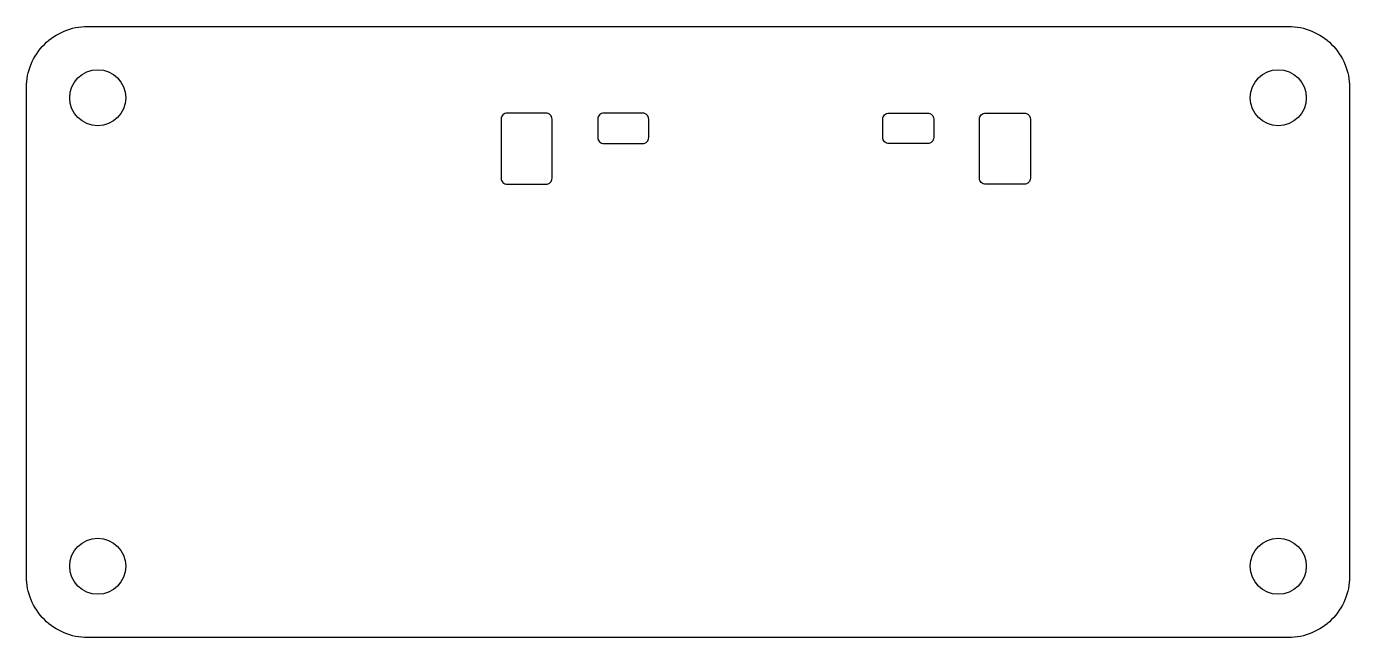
# Model space of a CAD drawing. Header units: millimetres. Extents: x 0 to 65, y 0 to 30.
import ezdxf

# ---------------------------------------------------------------- set-up
doc = ezdxf.new("R2010")
doc.units = ezdxf.units.MM
doc.layers.get('0').update_dxf_attribs({"linetype": 'CONTINUOUS'})

msp = doc.modelspace()

# ---------------------------------------------------------------- linework, layer by layer
for points in [[(62, 30, -0.414214), (65, 27), (65, 3, -0.414214), (62, 0), (3, 0, -0.414214), (0, 3), (0, 27, -0.414214), (3, 30)], [(23.622, 22.25), (25.522, 22.25, 0.414214), (25.822, 22.55), (25.822, 25.45, 0.414214), (25.522, 25.75), (23.622, 25.75, 0.414214), (23.322, 25.45), (23.322, 22.55, 0.414214)], [(28.372, 24.25), (30.272, 24.25, 0.414214), (30.572, 24.55), (30.572, 25.45, 0.414214), (30.272, 25.75), (28.372, 25.75, 0.414214), (28.072, 25.45), (28.072, 24.55, 0.414214)], [(42.072, 25.45, -0.414214), (42.372, 25.75), (44.272, 25.75, -0.414214), (44.572, 25.45), (44.572, 24.55, -0.414214), (44.272, 24.25), (42.372, 24.25, -0.414214), (42.072, 24.55)], [(49.322, 22.55, -0.414214), (49.022, 22.25), (47.122, 22.25, -0.414214), (46.822, 22.55), (46.822, 25.45, -0.414214), (47.122, 25.75), (49.022, 25.75, -0.414214), (49.322, 25.45)]]:
    msp.add_lwpolyline(points, format="xyb", close=True)
for centre in [(3.5, 26.5), (61.5, 26.5), (3.5, 3.5), (61.5, 3.5)]:
    msp.add_circle(centre, 1.375)

doc.saveas('drawing.dxf')
